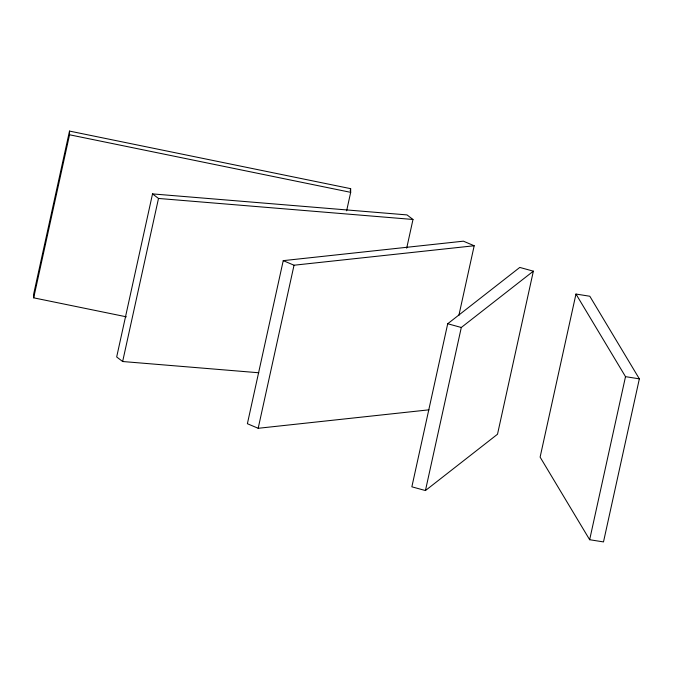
<?xml version="1.0" encoding="UTF-8"?>
<svg xmlns="http://www.w3.org/2000/svg" width="673" height="673" viewBox="0 0 673 673"><rect width="100%" height="100%" fill="white"/><g stroke="black" fill="none" stroke-linecap="round" stroke-linejoin="round"><path stroke-width="1.01" d="M346.629 210.809L350.683 192.343L350.65 188.659L69.504 131.084L33.65 294.151L33.684 297.836L126.373 316.823M33.684 297.836L69.538 134.777L69.504 131.084M406.685 248.194L412.995 219.474L407.022 214.914L152.527 193.9L116.673 356.968L122.646 361.519L258.802 372.766M122.646 361.519L158.5 198.451L152.527 193.9M458.86 315.494L474.187 245.754L463.394 241.178L283.24 260.644L247.386 423.712L258.18 428.289L428.962 409.832M258.18 428.289L294.034 265.221L474.187 245.754M350.196 190.711L350.65 188.659M447.713 323.747L411.859 486.815L425.445 490.55L497.507 434.236L533.361 271.169L519.775 267.433L447.713 323.747L461.299 327.482L533.361 271.169M425.445 490.55L461.299 327.482M575.97 294.051L540.116 457.118L589.657 539.721L603.496 541.916L639.35 378.849L589.809 296.246L575.97 294.051L625.511 376.653L589.657 539.721M158.5 198.451L412.995 219.474M625.511 376.653L639.35 378.849M69.538 134.777L350.683 192.343M283.24 260.644L294.034 265.221"/></g></svg>
